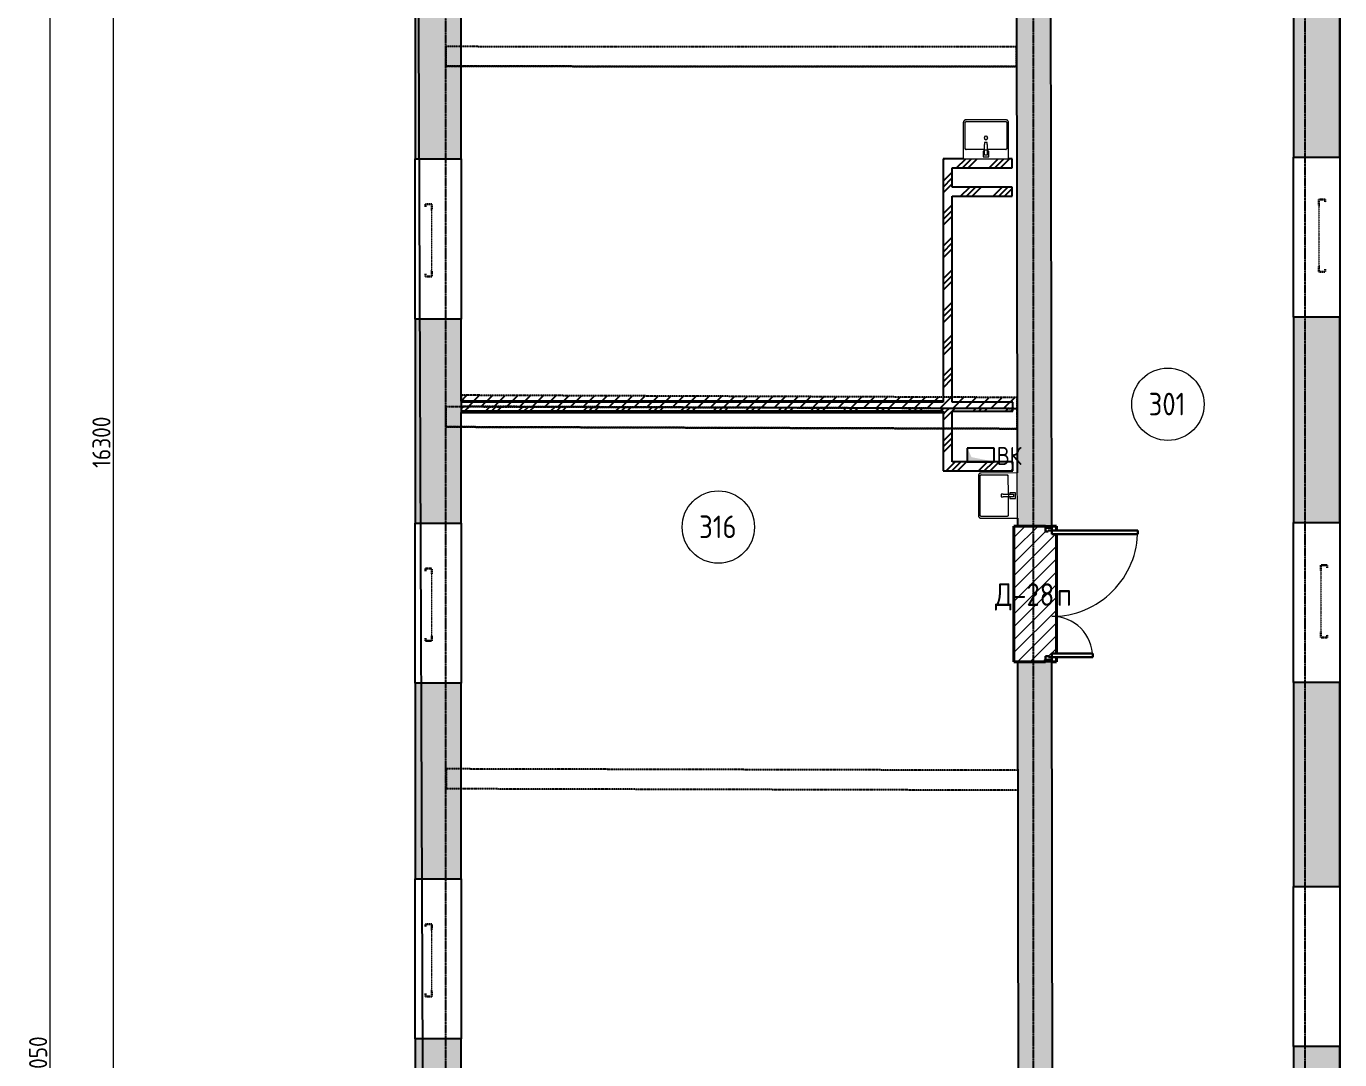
# Model space of a CAD drawing. Header units: millimetres. Extents: x -129048 to 476301, y -5853 to 215316.
# Drawn here: x 205401 to 219921, y 22029 to 33456 of the extents above; entities that cross this region are included whole.
import ezdxf

# ---------------------------------------------------------------- set-up
doc = ezdxf.new("R2010")
doc.units = ezdxf.units.MM
for name, pattern in [('ADSK_Линия сетки', [25, 20, -2.5, 0, -2.5]), ('ADSK_Сверху', [4.5, 3, -1.5]), ('ADSK_Снесено', [4.5, 3, -1.5])]:
    doc.linetypes.add(name, pattern=pattern)
for name, color, linetype, lineweight, true_color in [('_ Окна', 5, 'Continuous', 30, 0x0000ff), ('Линии', 7, 'Continuous', 9, 0x00a600), ('Стены внутренние', 5, 'Continuous', 18, 0x0000ff), ('Стены наружные', 1, 'ADSK_Снесено', 18, 0xff0000), ('Стены штриховка', 5, 'Continuous', 18, 0x0000ff)]:
    doc.layers.add(name, color=color, linetype=linetype, lineweight=lineweight, true_color=true_color)
for name, color, linetype, lineweight in [('Аннотация', 7, 'Continuous', 9), ('Двери', 251, 'Continuous', 18), ('Каркас', 7, 'Continuous', 18), ('Марки дверей', 7, 'Continuous', 20), ('Марки помещений', 7, 'Continuous', 20), ('Окна', 251, 'Continuous', 18), ('Сантехника', 251, 'Continuous', 18), ('Стены', 7, 'Continuous', 18), ('Стены разрез', 7, 'Continuous', 40), ('Узлы', 7, 'Continuous', 18)]:
    doc.layers.add(name, color=color, linetype=linetype, lineweight=lineweight)
doc.styles.add('GOST Common_1', font='GOST Common_0.ttf', dxfattribs={"width": 0.9, "height": 200})
doc.styles.add('GOST Common_2', font='GOST Common_0.ttf', dxfattribs={"width": 0.9, "height": 250})
doc.dimstyles.new('ADSK_Основной_2_5_мм', dxfattribs={"dimscale": 304.8, "dimtxt": 251.428749, "dimasz": 0.463911, "dimexe": 0.492126, "dimexo": 0.492126, "dimgap": 0.098425, "dimtad": 1, "dimdec": 1, "dimrnd": 0.1, "dimdsep": 46, "dimtxsty": 'GOST Common_1', "dimblk1": 'OBLIQUE', "dimblk2": 'OBLIQUE', "dimsah": 1, "dimcen": 0.09, "dimdle": 0.492126, "dimazin": 2, "dimtfac": 1, "dimtdec": 4, "dimtix": 1, "dimtmove": 0, "dimatfit": 3, "dimfxl": 1, "dimtvp": 1, "dimtfill": 1, "dimtolj": 1, "dimtzin": 0, "dimlwd": 20, "dimlwe": 20, "dimarcsym": 2})
pattern_1 = [(45, (215977.25, 150), (-179.6051, 179.6051), []), (45, (216040.75, 150), (0, 359.2102), []), (45, (215913.75, 150), (0, 359.2102), [])]

# ---------------------------------------------------------------- blocks, each defined once
blk = doc.blocks.new('Витраж-тент со смещением вовне - 60мм 30 сдвиг-1466943-03 План 3-го этажа')
at = {"layer": '_ Окна', "color": 161, "linetype": 'ADSK_Сверху', "true_color": 0xaaaaff}
for p, q in [((-400, 25), (-400, -45)), ((-400, 25), (-370, 25)), ((-400, -45), (-400, 25)), ((400, 25), (370, 25)), ((400, -45), (400, 25)), ((400, -45), (400, 25)), ((-340, -45), (-400, -45)), ((-340, -35), (-340, -45)), ((340, -35), (340, -45)), ((340, -45), (400, -45))]:
    blk.add_line(p, q, dxfattribs=at)
at = {"layer": 'Окна', "color": 161, "linetype": 'ADSK_Сверху', "true_color": 0xaaaaff}
blk.add_line((-340, -45), (340, -45), dxfattribs=at)
blk = doc.blocks.new('Новые проёмы 3 этаж - Новые проёмы 3 этаж-1676495-03 План 3-го этажа')
at = {"layer": 'Стены'}
h = blk.add_hatch(dxfattribs=at)
h.set_pattern_fill('FP_4', color=256, style=0, pattern_type=2)
h.set_pattern_definition([(45, (0, 0), (-70.71068, 70.71068), [])])
h.paths.add_polyline_path([(760, 27730), (811, 27730), (811, 27780), (760, 27780), (760, 27760)])
h.paths.add_polyline_path([(342, 26280), (692, 26280), (692, 26340), (722, 26340), (722, 26330), (762, 26330), (762, 26370), (811, 26371), (811, 27690), (760, 27690), (760, 27730), (720, 27730), (720, 27720), (690, 27720), (690, 27780), (341, 27780), (341, 27374)])
h.paths.add_polyline_path([(762, 26280), (811, 26280), (811, 26330), (762, 26330), (762, 26300)])
at = {"layer": 'Стены разрез'}
for p, q in [((341, 27780), (342, 26280)), ((690, 27780), (341, 27780)), ((811, 27780), (760, 27780)), ((811, 27730), (811, 27780)), ((811, 26370), (811, 27690)), ((811, 26280), (811, 26330)), ((342, 26280), (692, 26280)), ((762, 26280), (811, 26280))]:
    blk.add_line(p, q, dxfattribs=at)
blk = doc.blocks.new('AC_Дверь_Двупольная - Д-28п 1500х2200h-V209-03 План 3-го этажа')
at = {"layer": 'Двери', "lineweight": 30}
for p, q in [((-700, 1140), (-660, 1140)), ((-700, 190), (-700, 1140)), ((-660, 1140), (-660, 190)), ((700, 640), (660, 640)), ((660, 640), (660, 190)), ((700, 190), (700, 640)), ((-750, 190), (-730, 190)), ((-750, 120), (-750, 190)), ((-730, 190), (-700, 190)), ((-730, 120), (-730, 190)), ((-730, 190), (-730, 120)), ((-660, 190), (-700, 190)), ((-700, 190), (-700, 150)), ((-700, 150), (-690, 150)), ((-690, 150), (-690, 120)), ((660, 190), (700, 190)), ((700, 150), (690, 150)), ((690, 150), (690, 120)), ((730, 190), (700, 190)), ((700, 190), (700, 150)), ((730, 120), (730, 190)), ((750, 190), (730, 190)), ((730, 190), (730, 120)), ((750, 120), (750, 190)), ((-730, 120), (-750, 120)), ((-690, 120), (-730, 120)), ((690, 120), (730, 120)), ((730, 120), (750, 120))]:
    blk.add_line(p, q, dxfattribs=at)
at = {"layer": 'Двери'}
for centre, radius, start, end in [((-700, 190), 950, 360, 90), ((700, 190), 450, 90, 180)]:
    blk.add_arc(centre, radius, start, end, dxfattribs=at)
blk = doc.blocks.new('Parametric_Porcelain_bathroom_sink_20774 - 500х430мм-2098792-03 План 3-го этажа')
at = {"layer": 'Сантехника'}
for p, q in [((-125, 540), (-125, 140)), ((-105, 253), (-105, 540)), ((345, 570), (-95, 570)), ((-95, 550), (345, 550)), ((355, 540), (355, 253)), ((375, 140), (375, 540)), ((140, 319), (110, 319)), ((110, 319), (110, 296)), ((140, 319), (110, 319)), ((110, 236), (110, 296)), ((140, 296), (140, 319)), ((140, 296), (140, 236)), ((110, 243), (-95, 243)), ((93, 221), (93, 162)), ((110, 223), (95, 223)), ((95, 160), (155, 160)), ((110, 201), (110, 236)), ((140, 236), (110, 236)), ((110, 181), (110, 201)), ((140, 181), (110, 181)), ((345, 243), (140, 243)), ((140, 236), (140, 201)), ((155, 223), (140, 223)), ((140, 201), (140, 181)), ((156, 162), (156, 221)), ((-125, 140), (-123, 140)), ((-120, 140), (-115, 140)), ((-115, 140), (365, 140)), ((365, 140), (370, 140))]:
    blk.add_line(p, q, dxfattribs=at)
at = {"layer": 'Сантехника', "flags": 128}
for points in [[(-95, 570), (-96, 570), (-97, 570), (-99, 570), (-100, 570), (-101, 569), (-102, 569), (-103, 569), (-104, 568), (-106, 568), (-107, 568), (-108, 567), (-109, 567), (-110, 566), (-111, 565), (-112, 565), (-113, 564), (-114, 563), (-115, 563), (-116, 562), (-117, 561), (-117, 560), (-118, 559), (-119, 558), (-120, 557), (-120, 556), (-121, 555), (-121, 554), (-122, 553), (-123, 552), (-123, 551), (-123, 550), (-124, 549), (-124, 547), (-124, 546), (-125, 545), (-125, 544), (-125, 543), (-125, 542), (-125, 540), (-125, 540)], [(-105, 540), (-105, 540), (-105, 541), (-105, 541), (-105, 542), (-105, 542), (-105, 542), (-105, 543), (-104, 543), (-104, 544), (-104, 544), (-104, 544), (-104, 545), (-104, 545), (-103, 545), (-103, 546), (-103, 546), (-103, 546), (-103, 547), (-102, 547), (-102, 547), (-102, 547), (-101, 548), (-101, 548), (-101, 548), (-100, 548), (-100, 549), (-100, 549), (-99, 549), (-99, 549), (-99, 549), (-98, 549), (-98, 550), (-97, 550), (-97, 550), (-97, 550), (-96, 550), (-96, 550), (-96, 550), (-95, 550), (-95, 550)], [(-105, 541), (-105, 540), (-105, 540)], [(-101, 548), (-102, 548), (-102, 547), (-102, 547)], [(-95, 550), (-95, 550), (-96, 550), (-96, 550)], [(375, 540), (375, 541), (375, 542), (375, 544), (375, 545), (374, 546), (374, 547), (374, 548), (373, 549), (373, 551), (373, 552), (372, 553), (372, 554), (371, 555), (370, 556), (370, 557), (369, 558), (368, 559), (368, 560), (367, 561), (366, 562), (365, 562), (364, 563), (363, 564), (362, 565), (361, 565), (360, 566), (359, 566), (358, 567), (357, 568), (356, 568), (355, 568), (354, 569), (352, 569), (351, 569), (350, 570), (349, 570), (348, 570), (347, 570), (345, 570), (345, 570)], [(346, 550), (346, 550), (346, 550), (345, 550)], [(345, 550), (345, 550), (346, 550), (346, 550), (347, 550), (347, 550), (347, 550), (348, 550), (348, 549), (349, 549), (349, 549), (349, 549), (350, 549), (350, 549), (350, 548), (351, 548), (351, 548), (351, 548), (352, 548), (352, 547), (352, 547), (352, 547), (353, 546), (353, 546), (353, 546), (353, 545), (354, 545), (354, 545), (354, 544), (354, 544), (354, 544), (354, 543), (355, 543), (355, 542), (355, 542), (355, 542), (355, 541), (355, 541), (355, 541), (355, 540), (355, 540)], [(353, 546), (353, 546), (353, 547), (352, 547), (352, 547), (352, 547)], [(355, 540), (355, 540), (355, 541), (355, 541), (355, 542)], [(-105, 253), (-105, 253), (-105, 252)], [(-95, 243), (-95, 243), (-96, 243), (-96, 243), (-97, 243), (-97, 243), (-97, 243), (-98, 244), (-98, 244), (-99, 244), (-99, 244), (-99, 244), (-100, 244), (-100, 244), (-100, 245), (-101, 245), (-101, 245), (-101, 245), (-102, 246), (-102, 246), (-102, 246), (-102, 246), (-103, 247), (-103, 247), (-103, 247), (-103, 248), (-104, 248), (-104, 248), (-104, 249), (-104, 249), (-104, 250), (-104, 250), (-105, 250), (-105, 251), (-105, 251), (-105, 251), (-105, 252), (-105, 252), (-105, 253), (-105, 253), (-105, 253)], [(-103, 247), (-102, 246), (-102, 246)], [(-96, 243), (-96, 243), (-95, 243), (-95, 243)], [(355, 253), (355, 253), (355, 252), (355, 252), (355, 252), (355, 251), (355, 251), (355, 250), (354, 250), (354, 250), (354, 249), (354, 249), (354, 249), (354, 248), (353, 248), (353, 248), (353, 247), (353, 247), (353, 247), (352, 246), (352, 246), (352, 246), (351, 245), (351, 245), (351, 245), (350, 245), (350, 245), (350, 244), (349, 244), (349, 244), (349, 244), (348, 244), (348, 244), (347, 243), (347, 243), (347, 243), (346, 243), (346, 243), (346, 243), (345, 243), (345, 243)], [(345, 243), (345, 243), (346, 243), (346, 243), (347, 243)], [(351, 245), (351, 245), (352, 246), (352, 246), (352, 246), (352, 246)], [(355, 252), (355, 252), (355, 253), (355, 253), (355, 253)]]:
    blk.add_lwpolyline(points, dxfattribs=at)
at = {"layer": 'Сантехника'}
for centre, radius, start, end in [((95, 221), 1.87, 120, 150), ((95, 221), 1.87, 90, 180), ((95, 221), 1.87, 120, 150), ((95, 221), 1.87, 120, 150), ((95, 162), 1.49, 180, 270), ((155, 221), 1.87, 0, 90), ((155, 162), 1.49, 270, 360)]:
    blk.add_arc(centre, radius, start, end, dxfattribs=at)
blk = doc.blocks.new('Parametric_Porcelain_bathroom_sink_20774 - 500х430мм-V213-03 План 3-го этажа')
at = {"layer": 'Сантехника'}
for p, q in [((-125, 540), (-125, 140)), ((-105, 253), (-105, 540)), ((345, 570), (-95, 570)), ((-95, 550), (345, 550)), ((355, 540), (355, 253)), ((375, 140), (375, 540)), ((140, 319), (110, 319)), ((110, 319), (110, 296)), ((140, 319), (110, 319)), ((110, 236), (110, 296)), ((140, 296), (140, 319)), ((140, 296), (140, 236)), ((110, 243), (-95, 243)), ((93, 221), (93, 162)), ((110, 223), (95, 223)), ((95, 160), (155, 160)), ((110, 201), (110, 236)), ((140, 236), (110, 236)), ((110, 181), (110, 201)), ((140, 181), (110, 181)), ((345, 243), (140, 243)), ((140, 236), (140, 201)), ((155, 223), (140, 223)), ((140, 201), (140, 181)), ((156, 162), (156, 221)), ((-120, 140), (-115, 140)), ((-115, 140), (365, 140)), ((365, 140), (370, 140)), ((370, 140), (375, 140))]:
    blk.add_line(p, q, dxfattribs=at)
at = {"layer": 'Сантехника', "flags": 128}
for points in [[(-95, 570), (-96, 570), (-97, 570), (-99, 570), (-100, 570), (-101, 569), (-102, 569), (-103, 569), (-104, 568), (-106, 568), (-107, 568), (-108, 567), (-109, 567), (-110, 566), (-111, 565), (-112, 565), (-113, 564), (-114, 563), (-115, 563), (-116, 562), (-117, 561), (-117, 560), (-118, 559), (-119, 558), (-120, 557), (-120, 556), (-121, 555), (-121, 554), (-122, 553), (-123, 552), (-123, 551), (-123, 550), (-124, 549), (-124, 547), (-124, 546), (-125, 545), (-125, 544), (-125, 543), (-125, 542), (-125, 540), (-125, 540)], [(-105, 540), (-105, 540), (-105, 541), (-105, 541), (-105, 542), (-105, 542), (-105, 542), (-105, 543), (-104, 543), (-104, 544), (-104, 544), (-104, 544), (-104, 545), (-104, 545), (-103, 545), (-103, 546), (-103, 546), (-103, 546), (-103, 547), (-102, 547), (-102, 547), (-102, 547), (-101, 548), (-101, 548), (-101, 548), (-100, 548), (-100, 549), (-100, 549), (-99, 549), (-99, 549), (-99, 549), (-98, 549), (-98, 550), (-97, 550), (-97, 550), (-97, 550), (-96, 550), (-96, 550), (-96, 550), (-95, 550), (-95, 550)], [(-105, 541), (-105, 541), (-105, 541), (-105, 540), (-105, 540)], [(-101, 548), (-101, 548), (-102, 548), (-102, 547), (-102, 547), (-102, 547)], [(-95, 550), (-95, 550), (-96, 550), (-96, 550), (-97, 550)], [(375, 540), (375, 541), (375, 542), (375, 544), (375, 545), (374, 546), (374, 547), (374, 548), (373, 549), (373, 551), (373, 552), (372, 553), (372, 554), (371, 555), (370, 556), (370, 557), (369, 558), (368, 559), (368, 560), (367, 561), (366, 562), (365, 562), (364, 563), (363, 564), (362, 565), (361, 565), (360, 566), (359, 566), (358, 567), (357, 568), (356, 568), (355, 568), (354, 569), (352, 569), (351, 569), (350, 570), (349, 570), (348, 570), (347, 570), (345, 570), (345, 570)], [(346, 550), (346, 550), (345, 550), (345, 550)], [(345, 550), (345, 550), (346, 550), (346, 550), (347, 550), (347, 550), (347, 550), (348, 550), (348, 549), (349, 549), (349, 549), (349, 549), (350, 549), (350, 549), (350, 548), (351, 548), (351, 548), (351, 548), (352, 548), (352, 547), (352, 547), (352, 547), (353, 546), (353, 546), (353, 546), (353, 545), (354, 545), (354, 545), (354, 544), (354, 544), (354, 544), (354, 543), (355, 543), (355, 542), (355, 542), (355, 542), (355, 541), (355, 541), (355, 541), (355, 540), (355, 540)], [(353, 547), (352, 547), (352, 547)], [(355, 540), (355, 540), (355, 541)], [(-105, 253), (-105, 253), (-105, 252), (-105, 252), (-105, 252)], [(-95, 243), (-95, 243), (-96, 243), (-96, 243), (-97, 243), (-97, 243), (-97, 243), (-98, 244), (-98, 244), (-99, 244), (-99, 244), (-99, 244), (-100, 244), (-100, 244), (-100, 245), (-101, 245), (-101, 245), (-101, 245), (-102, 246), (-102, 246), (-102, 246), (-102, 246), (-103, 247), (-103, 247), (-103, 247), (-103, 248), (-104, 248), (-104, 248), (-104, 249), (-104, 249), (-104, 250), (-104, 250), (-105, 250), (-105, 251), (-105, 251), (-105, 251), (-105, 252), (-105, 252), (-105, 253), (-105, 253), (-105, 253)], [(-103, 247), (-103, 247), (-103, 247), (-102, 246), (-102, 246), (-102, 246)], [(-96, 243), (-96, 243), (-96, 243), (-95, 243)], [(355, 253), (355, 253), (355, 252), (355, 252), (355, 252), (355, 251), (355, 251), (355, 250), (354, 250), (354, 250), (354, 249), (354, 249), (354, 249), (354, 248), (353, 248), (353, 248), (353, 247), (353, 247), (353, 247), (352, 246), (352, 246), (352, 246), (351, 245), (351, 245), (351, 245), (350, 245), (350, 245), (350, 244), (349, 244), (349, 244), (349, 244), (348, 244), (348, 244), (347, 243), (347, 243), (347, 243), (346, 243), (346, 243), (346, 243), (345, 243), (345, 243)], [(345, 243), (345, 243), (346, 243), (346, 243)], [(351, 245), (352, 246), (352, 246), (352, 246)], [(355, 253), (355, 253), (355, 253)]]:
    blk.add_lwpolyline(points, dxfattribs=at)
at = {"layer": 'Сантехника'}
for centre, radius, start, end in [((95, 221), 1.87, 90, 180), ((95, 162), 1.49, 180, 270), ((155, 221), 1.87, 0, 90), ((155, 162), 1.49, 270, 360), ((155, 221), 1.87, 30, 60), ((155, 221), 1.87, 30, 60), ((155, 221), 1.87, 30, 60)]:
    blk.add_arc(centre, radius, start, end, dxfattribs=at)
blk = doc.blocks.new('Parametric_Porcelain_bathroom_sink_20774 - 500х430мм-2342862-03 План 3-го этажа')
at = {"layer": 'Сантехника'}
for p, q in [((-125, 400), (-125, 0)), ((-105, 113), (-105, 400)), ((345, 430), (-95, 430)), ((-95, 410), (345, 410)), ((355, 400), (355, 113)), ((375, 0), (375, 400)), ((140, 179), (110, 179)), ((110, 179), (110, 156)), ((140, 179), (110, 179)), ((110, 96), (110, 156)), ((140, 156), (140, 179)), ((140, 156), (140, 96)), ((110, 103), (-95, 103)), ((93, 81), (93, 22)), ((110, 83), (95, 83)), ((95, 20), (155, 20)), ((110, 61), (110, 96)), ((140, 96), (110, 96)), ((110, 41), (110, 61)), ((140, 41), (110, 41)), ((345, 103), (140, 103)), ((140, 96), (140, 61)), ((155, 83), (140, 83)), ((140, 61), (140, 41)), ((156, 22), (156, 81)), ((-125, 0), (-120, 0)), ((-120, 0), (-115, 0)), ((-115, 0), (365, 0)), ((365, 0), (370, 0)), ((370, 0), (375, 0))]:
    blk.add_line(p, q, dxfattribs=at)
at = {"layer": 'Сантехника', "flags": 128}
for points in [[(-95, 430), (-96, 430), (-97, 430), (-99, 430), (-100, 430), (-101, 429), (-102, 429), (-103, 429), (-104, 428), (-106, 428), (-107, 428), (-108, 427), (-109, 427), (-110, 426), (-111, 425), (-112, 425), (-113, 424), (-114, 423), (-115, 423), (-116, 422), (-117, 421), (-117, 420), (-118, 419), (-119, 418), (-120, 417), (-120, 416), (-121, 415), (-121, 414), (-122, 413), (-123, 412), (-123, 411), (-123, 410), (-124, 409), (-124, 407), (-124, 406), (-125, 405), (-125, 404), (-125, 403), (-125, 402), (-125, 400), (-125, 400)], [(-105, 400), (-105, 400), (-105, 401), (-105, 401), (-105, 402), (-105, 402), (-105, 402), (-105, 403), (-104, 403), (-104, 404), (-104, 404), (-104, 404), (-104, 405), (-104, 405), (-103, 405), (-103, 406), (-103, 406), (-103, 406), (-103, 407), (-102, 407), (-102, 407), (-102, 407), (-101, 408), (-101, 408), (-101, 408), (-100, 408), (-100, 409), (-100, 409), (-99, 409), (-99, 409), (-99, 409), (-98, 409), (-98, 410), (-97, 410), (-97, 410), (-97, 410), (-96, 410), (-96, 410), (-96, 410), (-95, 410), (-95, 410)], [(-105, 401), (-105, 401), (-105, 401), (-105, 400), (-105, 400)], [(-101, 408), (-101, 408), (-102, 408), (-102, 407), (-102, 407), (-102, 407)], [(-95, 410), (-95, 410), (-96, 410), (-96, 410), (-97, 410)], [(375, 400), (375, 401), (375, 402), (375, 404), (375, 405), (374, 406), (374, 407), (374, 408), (373, 409), (373, 411), (373, 412), (372, 413), (372, 414), (371, 415), (370, 416), (370, 417), (369, 418), (368, 419), (368, 420), (367, 421), (366, 422), (365, 422), (364, 423), (363, 424), (362, 425), (361, 425), (360, 426), (359, 426), (358, 427), (357, 428), (356, 428), (355, 428), (354, 429), (352, 429), (351, 429), (350, 430), (349, 430), (348, 430), (347, 430), (345, 430), (345, 430)], [(346, 410), (346, 410), (346, 410), (345, 410), (345, 410)], [(345, 410), (345, 410), (346, 410), (346, 410), (347, 410), (347, 410), (347, 410), (348, 410), (348, 409), (349, 409), (349, 409), (349, 409), (350, 409), (350, 409), (350, 408), (351, 408), (351, 408), (351, 408), (352, 408), (352, 407), (352, 407), (352, 407), (353, 406), (353, 406), (353, 406), (353, 405), (354, 405), (354, 405), (354, 404), (354, 404), (354, 404), (354, 403), (355, 403), (355, 402), (355, 402), (355, 402), (355, 401), (355, 401), (355, 401), (355, 400), (355, 400)], [(353, 406), (353, 406), (353, 407), (352, 407), (352, 407), (352, 407)], [(355, 400), (355, 400), (355, 401), (355, 401), (355, 402)], [(-105, 113), (-105, 113), (-105, 112), (-105, 112), (-105, 112)], [(-95, 103), (-95, 103), (-96, 103), (-96, 103), (-97, 103), (-97, 103), (-97, 103), (-98, 104), (-98, 104), (-99, 104), (-99, 104), (-99, 104), (-100, 104), (-100, 104), (-100, 105), (-101, 105), (-101, 105), (-101, 105), (-102, 106), (-102, 106), (-102, 106), (-102, 106), (-103, 107), (-103, 107), (-103, 107), (-103, 108), (-104, 108), (-104, 108), (-104, 109), (-104, 109), (-104, 110), (-104, 110), (-105, 110), (-105, 111), (-105, 111), (-105, 111), (-105, 112), (-105, 112), (-105, 113), (-105, 113), (-105, 113)], [(-103, 107), (-103, 107), (-103, 107), (-102, 106), (-102, 106), (-102, 106)], [(-96, 103), (-96, 103), (-96, 103), (-95, 103), (-95, 103)], [(355, 113), (355, 113), (355, 112), (355, 112), (355, 112), (355, 111), (355, 111), (355, 110), (354, 110), (354, 110), (354, 109), (354, 109), (354, 109), (354, 108), (353, 108), (353, 108), (353, 107), (353, 107), (353, 107), (352, 106), (352, 106), (352, 106), (351, 105), (351, 105), (351, 105), (350, 105), (350, 105), (350, 104), (349, 104), (349, 104), (349, 104), (348, 104), (348, 104), (347, 103), (347, 103), (347, 103), (346, 103), (346, 103), (346, 103), (345, 103), (345, 103)], [(345, 103), (345, 103), (346, 103), (346, 103), (347, 103)], [(351, 105), (351, 105), (352, 106), (352, 106), (352, 106), (352, 106)], [(355, 112), (355, 112), (355, 113), (355, 113), (355, 113)]]:
    blk.add_lwpolyline(points, dxfattribs=at)
at = {"layer": 'Сантехника'}
for centre, radius, start, end in [((125, 230), 20, 0, 180), ((125, 230), 20, 180, 360), ((125, 230), 18.2, 165.1578, 180), ((125, 230), 18.2, 180, 191.3408), ((125, 230), 16.3, 175.3673, 180), ((125, 230), 16.3, 175.3673, 180), ((125, 230), 16.3, 180, 198.6206), ((125, 230), 16.3, 180, 198.6206), ((125, 230), 18.2, 208.9833, 219.7338), ((125, 230), 18.2, 95.8453, 146.6627), ((125, 230), 16.3, 216.8749, 225), ((125, 230), 16.3, 216.8749, 225), ((125, 230), 18.2, 225, 229.4056), ((125, 230), 18.2, 232.7593, 242.7191), ((125, 230), 18.2, 265.131, 274.1833), ((125, 230), 18.2, 85.131, 94.1833), ((125, 230), 18.2, 275.8453, 326.6627), ((125, 230), 18.2, 52.7593, 62.7191), ((125, 230), 16.3, 36.8749, 45), ((125, 230), 16.3, 36.8749, 45), ((125, 230), 18.2, 45, 49.4056), ((125, 230), 18.2, 28.9833, 39.7338), ((125, 230), 16.3, 0, 18.6206), ((125, 230), 16.3, 0, 18.6206), ((125, 230), 16.3, 355.3673, 360), ((125, 230), 16.3, 355.3673, 360), ((125, 230), 18.2, 0, 11.3408), ((125, 230), 18.2, 345.1578, 360), ((95, 81), 1.87, 120, 150), ((95, 81), 1.87, 90, 180), ((95, 81), 1.87, 120, 150), ((95, 81), 1.87, 120, 150), ((95, 22), 1.49, 180, 270), ((155, 81), 1.87, 0, 90), ((155, 22), 1.49, 270, 360), ((155, 81), 1.87, 30, 60), ((155, 81), 1.87, 30, 60), ((155, 81), 1.87, 30, 60)]:
    blk.add_arc(centre, radius, start, end, dxfattribs=at)
blk = doc.blocks.new('ADSK_Марка_Помещение_ОдноЗначение - Номер-247393-03 План 3-го этажа')
at = {"layer": 'Марки помещений'}
blk.add_circle((0, 0), 4, dxfattribs=at)
blk = doc.blocks.new('_Oblique')
at = {"color": 0, "linetype": 'ByBlock', "lineweight": -2}
blk.add_line((-0.5, -0.5), (0.5, 0.5), dxfattribs=at)
blk = doc.blocks.new('*D2160')
at = {"color": 0, "lineweight": 20, "transparency": 16777216}
for p, q in [((206362, 37157), (206362, 20557)), ((206312, 37007), (206212, 37007)), ((206312, 20707), (206212, 20707))]:
    blk.add_line(p, q, dxfattribs=at)
at = {"layer": 'Defpoints', "color": 0, "transparency": 16777216}
for p in [(206462, 37007), (206362, 20707), (206462, 20707)]:
    blk.add_point(p, dxfattribs=at)
at = {"color": 0, "lineweight": 20, "transparency": 16777216, "xscale": 141.4, "yscale": 141.4, "zscale": 141.4}
for p, rotation in [((206362, 37007), 90), ((206362, 20707), 270)]:
    blk.add_blockref('_Oblique', p, dxfattribs=dict(at, rotation=rotation))
at = {"color": 0, "lineweight": 25, "transparency": 16777216, "insert": (206232, 28857), "char_height": 200, "width": 889.8, "attachment_point": 5, "rotation": 90, "style": 'GOST Common_1', "bg_fill": 3, "box_fill_scale": 1.1, "bg_fill_color": 256, "bg_fill_true_color": 13158600, "bg_fill_transparency": 0}
blk.add_mtext('\\A1;16300', dxfattribs=at)
blk = doc.blocks.new('*D2165')
at = {"color": 0, "lineweight": 20, "transparency": 16777216}
for p, q in [((205662, 43657), (205662, 307)), ((205612, 43507), (205512, 43507)), ((205612, 457), (205512, 457))]:
    blk.add_line(p, q, dxfattribs=at)
at = {"layer": 'Defpoints', "color": 0, "transparency": 16777216}
for p in [(205762, 43507), (205662, 457), (205762, 457)]:
    blk.add_point(p, dxfattribs=at)
at = {"color": 0, "lineweight": 20, "transparency": 16777216, "xscale": 141.4, "yscale": 141.4, "zscale": 141.4}
for p, rotation in [((205662, 43507), 90), ((205662, 457), 270)]:
    blk.add_blockref('_Oblique', p, dxfattribs=dict(at, rotation=rotation))
at = {"color": 0, "lineweight": 25, "transparency": 16777216, "insert": (205532, 21982), "char_height": 200, "width": 971.62, "attachment_point": 5, "rotation": 90, "style": 'GOST Common_1', "bg_fill": 3, "box_fill_scale": 1.1, "bg_fill_color": 256, "bg_fill_true_color": 13158600, "bg_fill_transparency": 0}
blk.add_mtext('\\A1;43050', dxfattribs=at)
blk = doc.blocks.new('ADSK_Марка_Дверь - Типоразмер_ADSK_Марка-58376-03 План 3-го этажа')
at = {"layer": 'Марки дверей', "lineweight": 9}
blk.add_circle((0, 0), 0.2, dxfattribs=at)

msp = doc.modelspace()

# ---------------------------------------------------------------- hatches: boundary and pattern name
at = {"layer": 'Стены внутренние', "lineweight": 25, "true_color": 0x636466}
h = msp.add_hatch(color=251, dxfattribs=at)
h.paths.add_polyline_path([(216748.16622, 21070.99148), (216739.69041, 26430.39107), (216359.69089, 26429.7901), (216368.16574, 21070.99148)])
h.paths.add_polyline_path([(216357.31867, 27929.78823), (216737.31819, 27930.38919), (216727.19039, 34334.37927), (216347.19086, 34333.77831), (216357.18181, 28016.32665)])
h.paths.add_polyline_path([(216344.81864, 35833.77643), (216724.81792, 35834.53674), (216723.00386, 36981.59813), (216342.99674, 36985.79556), (216344.81744, 35834.53674)])
h = msp.add_hatch(dxfattribs=at)
h.set_pattern_fill('FP_1', color=251, style=0, pattern_type=2)
h.set_pattern_definition(pattern_1)
h.paths.add_polyline_path([(215636.16465, 29354.32074), (215636.16465, 31991.58502), (215536.16465, 31991.58502), (215536.16465, 29354.72335), (215601.38474, 29354.46077)])
h = msp.add_hatch(dxfattribs=at)
h.set_pattern_fill('FP_1', color=251, style=0, pattern_type=2)
h.set_pattern_definition(pattern_1)
h.paths.add_polyline_path([(216249.4737, 31891.58502), (216299.73221, 31891.58502), (216299.50174, 31991.58502), (215636.16465, 31991.58502), (215636.16465, 31891.58502), (216244.4737, 31891.58502)])
h = msp.add_hatch(dxfattribs=at)
h.set_pattern_fill('FP_1', color=251, style=0, pattern_type=2)
h.set_pattern_definition(pattern_1)
h.paths.add_polyline_path([(215887.62659, 31576.75169), (216300.45781, 31576.75169), (216300.22734, 31676.75169), (215636.16465, 31676.75169), (215636.16465, 31576.75169)])
at = {"layer": 'Стены внутренние', "linetype": 'ADSK_Снесено', "lineweight": 25, "true_color": 0x636466}
h = msp.add_hatch(dxfattribs=at)
h.set_pattern_fill('FP_4', color=251, style=0, pattern_type=2)
h.set_pattern_definition([(45, (215977.25, 150), (-70.71068, 70.71068), [])])
h.paths.add_polyline_path([(216354.9237, 29231.42604), (216354.67058, 29351.42803), (210208.74462, 29376.1716), (210208.50306, 29256.1716), (216347.19086, 29231.45717)])
at = {"layer": 'Стены внутренние', "lineweight": 25, "true_color": 0x636466}
h = msp.add_hatch(dxfattribs=at)
h.set_pattern_fill('FP_1', color=251, style=0, pattern_type=2)
h.set_pattern_definition(pattern_1)
h.paths.add_polyline_path([(215490.57324, 29199.09551), (215536.16465, 29199.09551), (215536.16465, 29234.72237), (210208.50306, 29256.1716), (210208.50306, 29199.09551), (215456.48048, 29199.09551)])
h = msp.add_hatch(dxfattribs=at)
h.set_pattern_fill('FP_1', color=251, style=0, pattern_type=2)
h.set_pattern_definition(pattern_1)
h.paths.add_polyline_path([(215887.62659, 29199.09551), (216305.93759, 29199.09551), (216305.86263, 29231.62356), (215536.16465, 29234.72237), (215536.16465, 29199.09551), (215814.40607, 29199.09551)])
h = msp.add_hatch(dxfattribs=at)
h.set_pattern_fill('FP_1', color=251, style=0, pattern_type=2)
h.set_pattern_definition(pattern_1)
h.paths.add_polyline_path([(215601.38474, 28641.78823), (215636.16465, 28641.78823), (215636.16465, 29199.09551), (215536.16465, 29199.09551), (215536.16465, 28641.78823)])
h = msp.add_hatch(dxfattribs=at)
h.set_pattern_fill('FP_1', color=251, style=0, pattern_type=2)
h.set_pattern_definition(pattern_1)
h.paths.add_polyline_path([(215960.6181, 28541.78823), (216307.45249, 28541.78823), (216307.22202, 28641.78823), (215536.16465, 28641.78823), (215536.16465, 28541.78823), (215887.62659, 28541.78823)])
at = {"layer": 'Стены наружные', "linetype": 'Continuous', "lineweight": 25, "true_color": 0x636466}
h = msp.add_hatch(color=251, dxfattribs=at)
h.paths.add_polyline_path([(219920.75332, 21068.63165), (219920.75332, 22173.1495), (219410.75332, 22173.1495), (219410.75332, 21068.63165), (219687.3751, 21068.63165)])
h.paths.add_polyline_path([(219606.7772, 23943.1495), (219920.75332, 23943.1495), (219920.75332, 26198.61653), (219410.75332, 26198.61653), (219410.75332, 23943.1495), (219597.8212, 23943.1495)])
h.paths.add_polyline_path([(219920.75332, 27968.61653), (219920.75332, 30239.62246), (219410.75332, 30239.62246), (219410.75332, 27968.61653), (219592.82645, 27968.61653)])
h.paths.add_polyline_path([(219920.75332, 32009.62246), (219920.75332, 34241.5813), (219410.75332, 34241.5813), (219410.75332, 32009.62246), (219592.82645, 32009.62246)])
h.paths.add_polyline_path([(219541.2466, 36011.5813), (219920.75332, 36011.5813), (219920.75332, 43878.86858), (219410.75332, 43878.86858), (219410.75332, 36011.5813)])
h = msp.add_hatch(color=251, dxfattribs=at)
h.paths.add_polyline_path([(209836.21222, 21135.08267), (210208.50306, 21135.08267), (210208.50306, 22259.25621), (209698.50306, 22259.25621), (209698.50306, 21135.08267)])
h.paths.add_polyline_path([(210029.22639, 24029.25621), (210208.50306, 24029.25621), (210208.50306, 26191.18558), (209698.50306, 26191.18558), (209698.50306, 24029.25621)])
h.paths.add_polyline_path([(210208.50306, 27961.18558), (210208.50306, 30218.98165), (209698.50306, 30218.98165), (209698.50306, 27961.18558), (210043.36806, 27961.18558)])
h.paths.add_polyline_path([(210029.22639, 31988.98165), (210208.50306, 31988.98165), (210208.50306, 34264.95144), (209698.50306, 34264.95144), (209698.50306, 31988.98165)])
h.paths.add_polyline_path([(209698.50306, 36034.95144), (210208.50306, 36034.95144), (210208.50306, 43368.86858), (209698.50306, 43368.86858), (209698.50306, 39633.30945)])
at = {"layer": 'Узлы', "lineweight": 25, "true_color": 0x636466}
msp.add_hatch(color=251, dxfattribs=at).paths.add_polyline_path([(215802.34715, 28641.78823), (216102.34715, 28641.78823), (215851.84463, 28691.2857), (215802.34715, 28791.78823), (215802.34715, 28691.2857)])

# ---------------------------------------------------------------- linework, layer by layer
at = {"linetype": 'ADSK_Линия сетки', "lineweight": 25}
for p, q in [((210037.16465, -2825.79407), (210037.16465, 44571.85247)), ((216537.16465, -2825.79407), (216537.16465, 44571.85247)), ((219537.16465, -2825.79407), (219537.16465, 44571.85247))]:
    msp.add_line(p, q, dxfattribs=at)
at = {"color": 251, "lineweight": 25, "true_color": 0x636466}
msp.add_lwpolyline([(216267.75299, 8679.25245), (209836.21222, 8679.25245), (209698.50306, 43878.86858), (219920.75332, 43878.86858), (219920.75332, 21068.63165), (219307.34911, 21068.63165), (219358.88756, 13231.21845)], dxfattribs=at)
at = {"layer": 'Каркас', "color": 251, "linetype": 'ADSK_Сверху', "lineweight": 25, "true_color": 0x636466}
for p, q in [((210040.4511, 33014.05321), (210040.56885, 33230.95318)), ((210040.56885, 33230.95318), (210040.4511, 33014.05321)), ((216348.94038, 33227.52844), (210040.56885, 33230.95318)), ((216348.94038, 33227.52844), (210040.56885, 33230.95318)), ((216349.2834, 33010.62822), (216348.94038, 33227.52844)), ((216348.94038, 33227.52844), (216349.2834, 33010.62822)), ((210040.4511, 33014.05321), (216349.2834, 33010.62822)), ((216349.2834, 33010.62822), (210040.4511, 33014.05321)), ((210037.1967, 29026.2159), (210037.90154, 29247.61478)), ((210037.90154, 29247.61478), (210037.1967, 29026.2159)), ((216355.26635, 29227.5029), (210037.90154, 29247.61478)), ((216355.26635, 29227.5029), (210037.90154, 29247.61478)), ((216355.6165, 29006.10066), (216355.26635, 29227.5029)), ((216355.26635, 29227.5029), (216355.6165, 29006.10066)), ((210037.1967, 29026.2159), (216355.6165, 29006.10066)), ((216355.6165, 29006.10066), (210037.1967, 29026.2159)), ((210042.03737, 25244.10015), (210041.50018, 25023.7008)), ((216361.5904, 25228.69734), (210042.03737, 25244.10015)), ((216361.5904, 25228.69734), (216361.93896, 25008.29583)), ((216361.93896, 25008.29583), (210041.50018, 25023.7008))]:
    msp.add_line(p, q, dxfattribs=at)
at = {"layer": 'Линии', "color": 251, "lineweight": 25, "true_color": 0x636466}
for p, q in [((215802.34715, 28791.78823), (215802.34715, 28641.78823)), ((216102.34715, 28791.78823), (215802.34715, 28791.78823)), ((216102.34715, 28641.78823), (216102.34715, 28791.78823)), ((215802.34715, 28641.78823), (216102.34715, 28641.78823))]:
    msp.add_line(p, q, dxfattribs=at)
at = {"layer": 'Стены внутренние', "color": 251, "lineweight": 25, "true_color": 0x636466}
for p, q in [((216347.19086, 34333.77831), (216356.39027, 28516.83268)), ((216737.31819, 27930.38919), (216727.19039, 34334.37927)), ((215759.64407, 31991.58502), (215536.16465, 31991.58502)), ((215536.16465, 31991.58502), (215536.16465, 29311.09551)), ((216299.50174, 31991.58502), (216259.30333, 31991.58502)), ((216299.73221, 31891.58502), (216299.50174, 31991.58502)), ((215636.16465, 31891.58502), (216299.73221, 31891.58502)), ((215636.16465, 31676.75169), (215636.16465, 31891.58502)), ((216300.22734, 31676.75169), (215636.16465, 31676.75169)), ((216300.45781, 31576.75169), (216300.22734, 31676.75169)), ((215636.16465, 31576.75169), (216300.45781, 31576.75169)), ((215636.16465, 29299.09551), (215636.16465, 31576.75169)), ((215536.16465, 29311.09551), (210208.50306, 29311.09551)), ((210208.50306, 29309.09551), (210208.50306, 29189.09551)), ((210208.50306, 29187.09551), (215536.16465, 29187.09551)), ((215536.16465, 29187.09551), (215536.16465, 28541.78823)), ((216305.70712, 29299.09551), (215636.16465, 29299.09551)), ((215636.16465, 28641.78823), (215636.16465, 29199.09551)), ((215636.16465, 29199.09551), (216305.93759, 29199.09551)), ((216305.93759, 29199.09551), (216305.70712, 29299.09551)), ((216307.22202, 28641.78823), (215636.16465, 28641.78823)), ((216307.45249, 28541.78823), (216307.22202, 28641.78823)), ((215536.16465, 28541.78823), (216307.45249, 28541.78823)), ((216357.18081, 28016.95924), (216357.31867, 27929.78823)), ((216357.31867, 27929.78823), (216667.31828, 27930.27849)), ((216669.6905, 26430.28036), (216359.69089, 26429.7901)), ((216359.69089, 26429.7901), (216368.16574, 21070.99148)), ((216748.16622, 21070.99148), (216739.69041, 26430.39107))]:
    msp.add_line(p, q, dxfattribs=at)
at = {"layer": 'Стены внутренние', "color": 251, "linetype": 'ADSK_Снесено', "lineweight": 25, "true_color": 0x636466}
for p, q in [((210208.74462, 29376.1716), (210208.2615, 29256.17257)), ((216355.40682, 29351.42507), (210208.74462, 29376.1716)), ((216354.9237, 29231.42604), (216355.40682, 29351.42507)), ((210208.2615, 29256.17257), (216354.9237, 29231.42604))]:
    msp.add_line(p, q, dxfattribs=at)
at = {"layer": 'Стены наружные', "color": 251, "linetype": 'Continuous', "lineweight": 25, "true_color": 0x636466}
for p, q in [((209698.50306, 34264.95144), (209698.50306, 31988.98165)), ((210208.50306, 31988.98165), (210208.50306, 34264.95144)), ((219410.75332, 34241.5813), (219410.75332, 32009.62246)), ((219920.75332, 32009.62246), (219920.75332, 34241.5813)), ((209698.50306, 31988.98165), (210208.50306, 31988.98165)), ((209698.50306, 30218.98165), (209698.50306, 31988.98165)), ((210208.50306, 31988.98165), (210208.50306, 30218.98165)), ((219410.75332, 32009.62246), (219920.75332, 32009.62246)), ((219410.75332, 30239.62246), (219410.75332, 32009.62246)), ((219920.75332, 32009.62246), (219920.75332, 30239.62246)), ((209698.50306, 30218.98165), (209698.50306, 27961.18558)), ((210208.50306, 30218.98165), (209698.50306, 30218.98165)), ((210208.50306, 29311.09551), (210208.50306, 30218.98165)), ((219920.75332, 30239.62246), (219410.75332, 30239.62246)), ((219410.75332, 30239.62246), (219410.75332, 27968.61653)), ((219920.75332, 27968.61653), (219920.75332, 30239.62246)), ((210208.50306, 27961.18558), (210208.50306, 29187.09551)), ((209698.50306, 27961.18558), (210208.50306, 27961.18558)), ((209698.50306, 26191.18558), (209698.50306, 27961.18558)), ((210208.50306, 27961.18558), (210208.50306, 26191.18558)), ((219410.75332, 27968.61653), (219920.75332, 27968.61653)), ((219410.75332, 26198.61653), (219410.75332, 27968.61653)), ((219920.75332, 27968.61653), (219920.75332, 26198.61653)), ((209698.50306, 26191.18558), (209698.50306, 24029.25621)), ((210208.50306, 26191.18558), (209698.50306, 26191.18558)), ((210208.50306, 24029.25621), (210208.50306, 26191.18558)), ((219920.75332, 26198.61653), (219410.75332, 26198.61653)), ((219410.75332, 26198.61653), (219410.75332, 23943.1495)), ((219920.75332, 23943.1495), (219920.75332, 26198.61653)), ((209698.50306, 24029.25621), (210208.50306, 24029.25621)), ((209698.50306, 22259.25621), (209698.50306, 24029.25621)), ((210208.50306, 24029.25621), (210208.50306, 22259.25621)), ((219410.75332, 23943.1495), (219920.75332, 23943.1495)), ((219410.75332, 22173.1495), (219410.75332, 23943.1495)), ((219920.75332, 23943.1495), (219920.75332, 22173.1495)), ((209698.50306, 22259.25621), (209698.50306, 21135.08267)), ((210208.50306, 22259.25621), (209698.50306, 22259.25621)), ((210208.50306, 21883.98959), (210208.50306, 22259.25621)), ((219920.75332, 22173.1495), (219410.75332, 22173.1495)), ((219410.75332, 22173.1495), (219410.75332, 21070.99148)), ((219920.75332, 21068.63165), (219920.75332, 22173.1495))]:
    msp.add_line(p, q, dxfattribs=at)
at = {"layer": 'Стены штриховка', "color": 251, "lineweight": 25, "true_color": 0x636466}
for p, q in [((210208.50306, 29311.09551), (210208.50306, 29309.09551)), ((215536.16465, 29309.09551), (210208.50306, 29309.09551)), ((215536.16465, 29299.09551), (210208.50306, 29299.09551)), ((215536.16465, 29199.09551), (210208.50306, 29199.09551)), ((215536.16465, 29189.09551), (210208.50306, 29189.09551)), ((210208.50306, 29189.09551), (210208.50306, 29187.09551)), ((215536.16465, 29311.09551), (215536.16465, 29299.09551)), ((215536.16465, 29199.09551), (215536.16465, 29187.09551))]:
    msp.add_line(p, q, dxfattribs=at)

# ---------------------------------------------------------------- block references
at = {"layer": '_ Окна', "color": 251, "linetype": 'ADSK_Сверху', "lineweight": 25, "true_color": 0x636466}
for p, rotation in [((219735.5685, 31139.62246), 269.9999999999995), ((209839.18234, 31088.98165), 89.99999999999993), ((209840.67682, 27061.18558), 89.99999999999993), ((219755.41457, 27098.61653), 269.9999999999995), ((209839.9385, 23129.25621), 89.99999999999993)]:
    msp.add_blockref('Витраж-тент со смещением вовне - 60мм 30 сдвиг-1466943-03 План 3-го этажа', p, dxfattribs=dict(at, rotation=rotation))
at = {"layer": 'Двери', "color": 251, "lineweight": 25, "true_color": 0x636466, "rotation": 270.0906122456597}
msp.add_blockref('AC_Дверь_Двупольная - Д-28п 1500х2200h-V209-03 План 3-го этажа', (216548.50454, 27180.08965), dxfattribs=at)
at = {"layer": 'Марки дверей', "color": 251, "lineweight": 25, "true_color": 0x636466, "xscale": 99.99999999999993, "yscale": 99.99999999999993, "zscale": 99.99999999999993}
msp.add_blockref('ADSK_Марка_Дверь - Типоразмер_ADSK_Марка-58376-03 План 3-го этажа', (216548.50454, 27180.08965), dxfattribs=at)
at = {"layer": 'Марки помещений', "color": 251, "lineweight": 25, "true_color": 0x636466, "xscale": 99.99999999999993, "yscale": 99.99999999999993, "zscale": 99.99999999999993}
for p in [(218021.14149, 29276.16127), (213051.38658, 27919.11701)]:
    msp.add_blockref('ADSK_Марка_Помещение_ОдноЗначение - Номер-247393-03 План 3-го этажа', p, dxfattribs=at)
at = {"layer": 'Сантехника', "color": 251, "lineweight": 25, "true_color": 0x636466}
msp.add_blockref('Parametric_Porcelain_bathroom_sink_20774 - 500х430мм-2342862-03 План 3-го этажа', (215884.4737, 31991.58502), dxfattribs=at)
at = {"layer": 'Сантехника', "color": 251, "lineweight": 25, "true_color": 0x636466, "rotation": 90.09061224565971}
for name, p in [('Parametric_Porcelain_bathroom_sink_20774 - 500х430мм-V213-03 План 3-го этажа', (216496.98288, 28142.22492)), ('Parametric_Porcelain_bathroom_sink_20774 - 500х430мм-2098792-03 План 3-го этажа', (216496.98322, 28142.01012))]:
    msp.add_blockref(name, p, dxfattribs=at)
at = {"layer": 'Стены', "color": 251, "lineweight": 25, "true_color": 0x636466}
msp.add_blockref('Новые проёмы 3 этаж - Новые проёмы 3 этаж-1676495-03 План 3-го этажа', (215977.2543, 150), dxfattribs=at)

# ---------------------------------------------------------------- texts
at = {"layer": 'Аннотация', "color": 251, "lineweight": 25, "true_color": 0x636466, "insert": (216128.45568, 28805.06341), "char_height": 200, "width": 360.759375, "attachment_point": 1, "style": 'GOST Common_1'}
msp.add_mtext('ВК', dxfattribs=at)
at = {"layer": 'Марки дверей', "color": 251, "lineweight": 25, "true_color": 0x636466, "char_height": 250, "attachment_point": 1, "style": 'GOST Common_2'}
for s, insert, width in [('-28', (216311.08152, 27297.10274), 584.4301875), ('\\fGOST Common|b0|i0|c204|p34|;\\W.9;Д', (216108.67527, 27297.10274), 245.316375), ('\\fGOST Common|b0|i0|c204|p34|;\\W.9;п', (216793.28464, 27297.10274), 194.8100625)]:
    msp.add_mtext(s, dxfattribs=dict(at, insert=insert, width=width))
at = {"layer": 'Марки помещений', "color": 251, "lineweight": 25, "true_color": 0x636466, "char_height": 250, "width": 526.7086875, "attachment_point": 1, "style": 'GOST Common_2'}
for s, insert in [('301', (217808.73423, 29403.88634)), ('316', (212838.97932, 28046.84208))]:
    msp.add_mtext(s, dxfattribs=dict(at, insert=insert))

# ---------------------------------------------------------------- dimensions: what is measured, and where the dimension line sits
at = {"lineweight": 25}
for base, p1, p2, override, picture, middle in [((205662.04487, 456.78828), (205762.02977, 43506.78828), (205762.02977, 456.78828), {"dimpost": '<>', "dimfxl": 43050}, '*D2165', (205532.04487, 21981.78828)), ((206362.04487, 20706.78828), (206462.02977, 37006.78828), (206462.02977, 20706.78828), {"dimpost": '<>', "dimfxl": 16300}, '*D2160', (206232.04487, 28856.78828))]:
    dim = msp.add_linear_dim(base=base, p1=p1, p2=p2, angle=90, dimstyle='ADSK_Основной_2_5_мм', override=override, dxfattribs=at)
    dim.commit()
    dim.dimension.update_dxf_attribs({"geometry": picture, "text_midpoint": middle})

doc.saveas('drawing.dxf')
